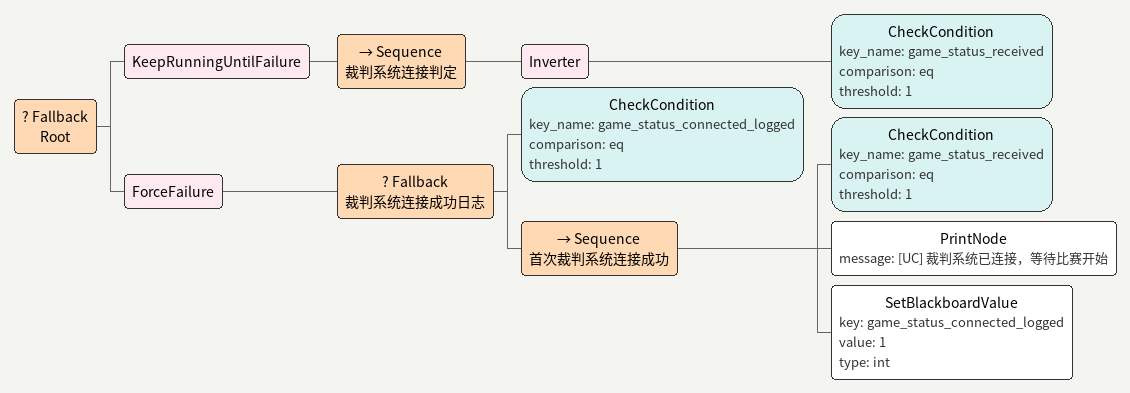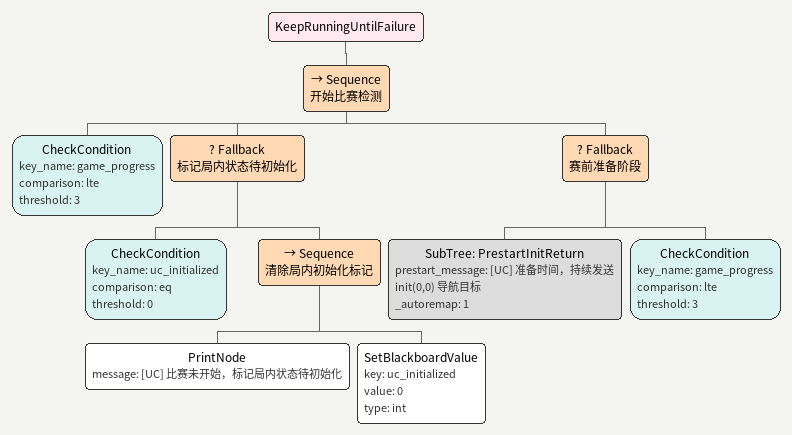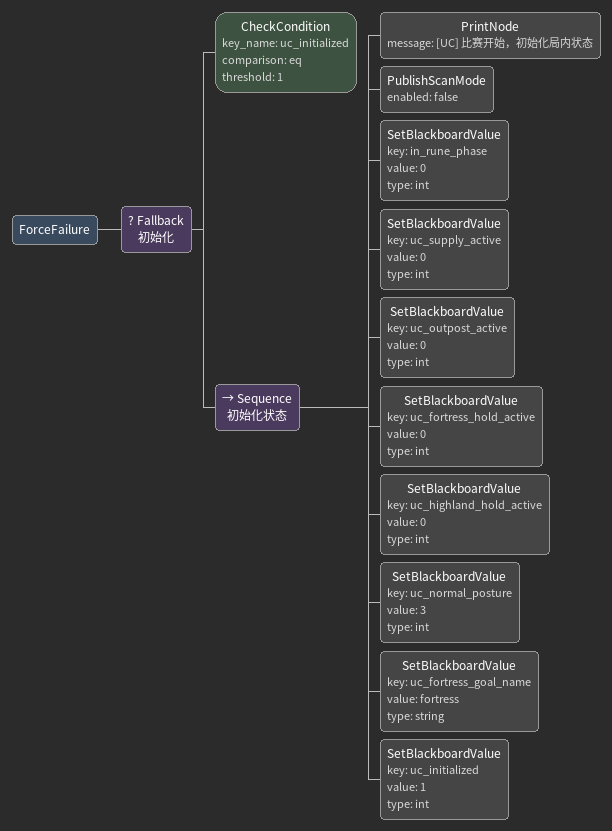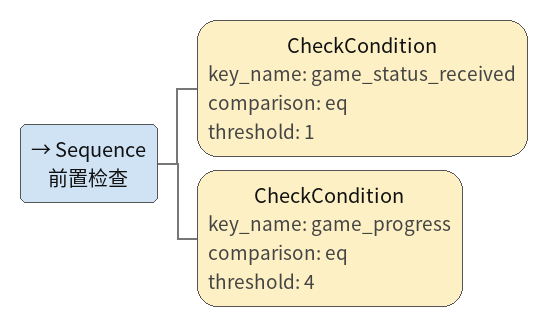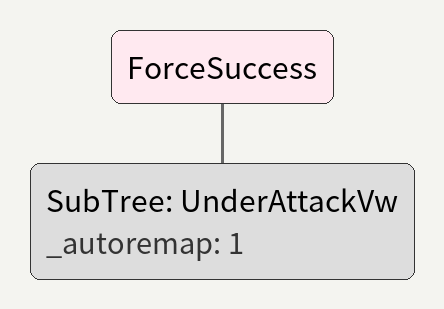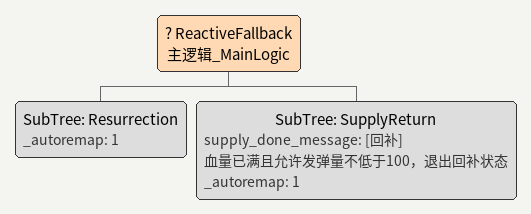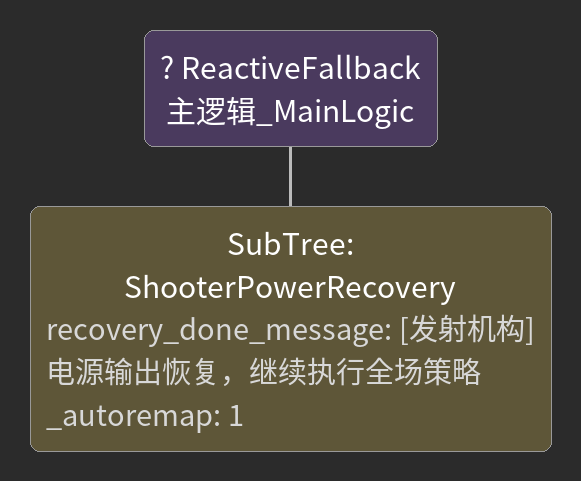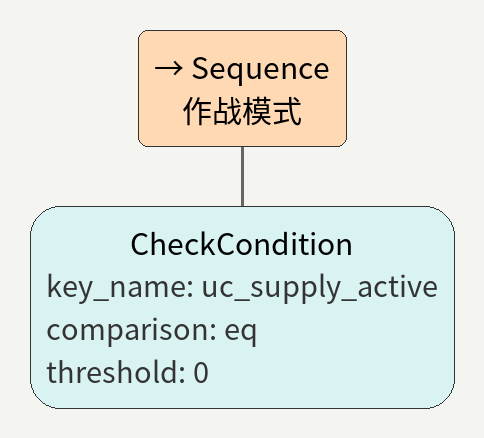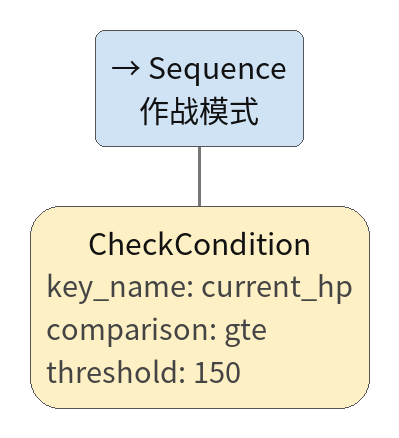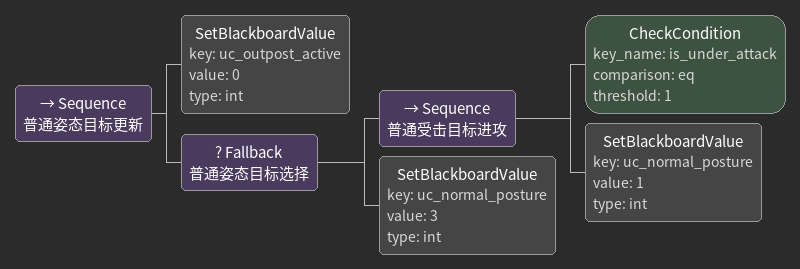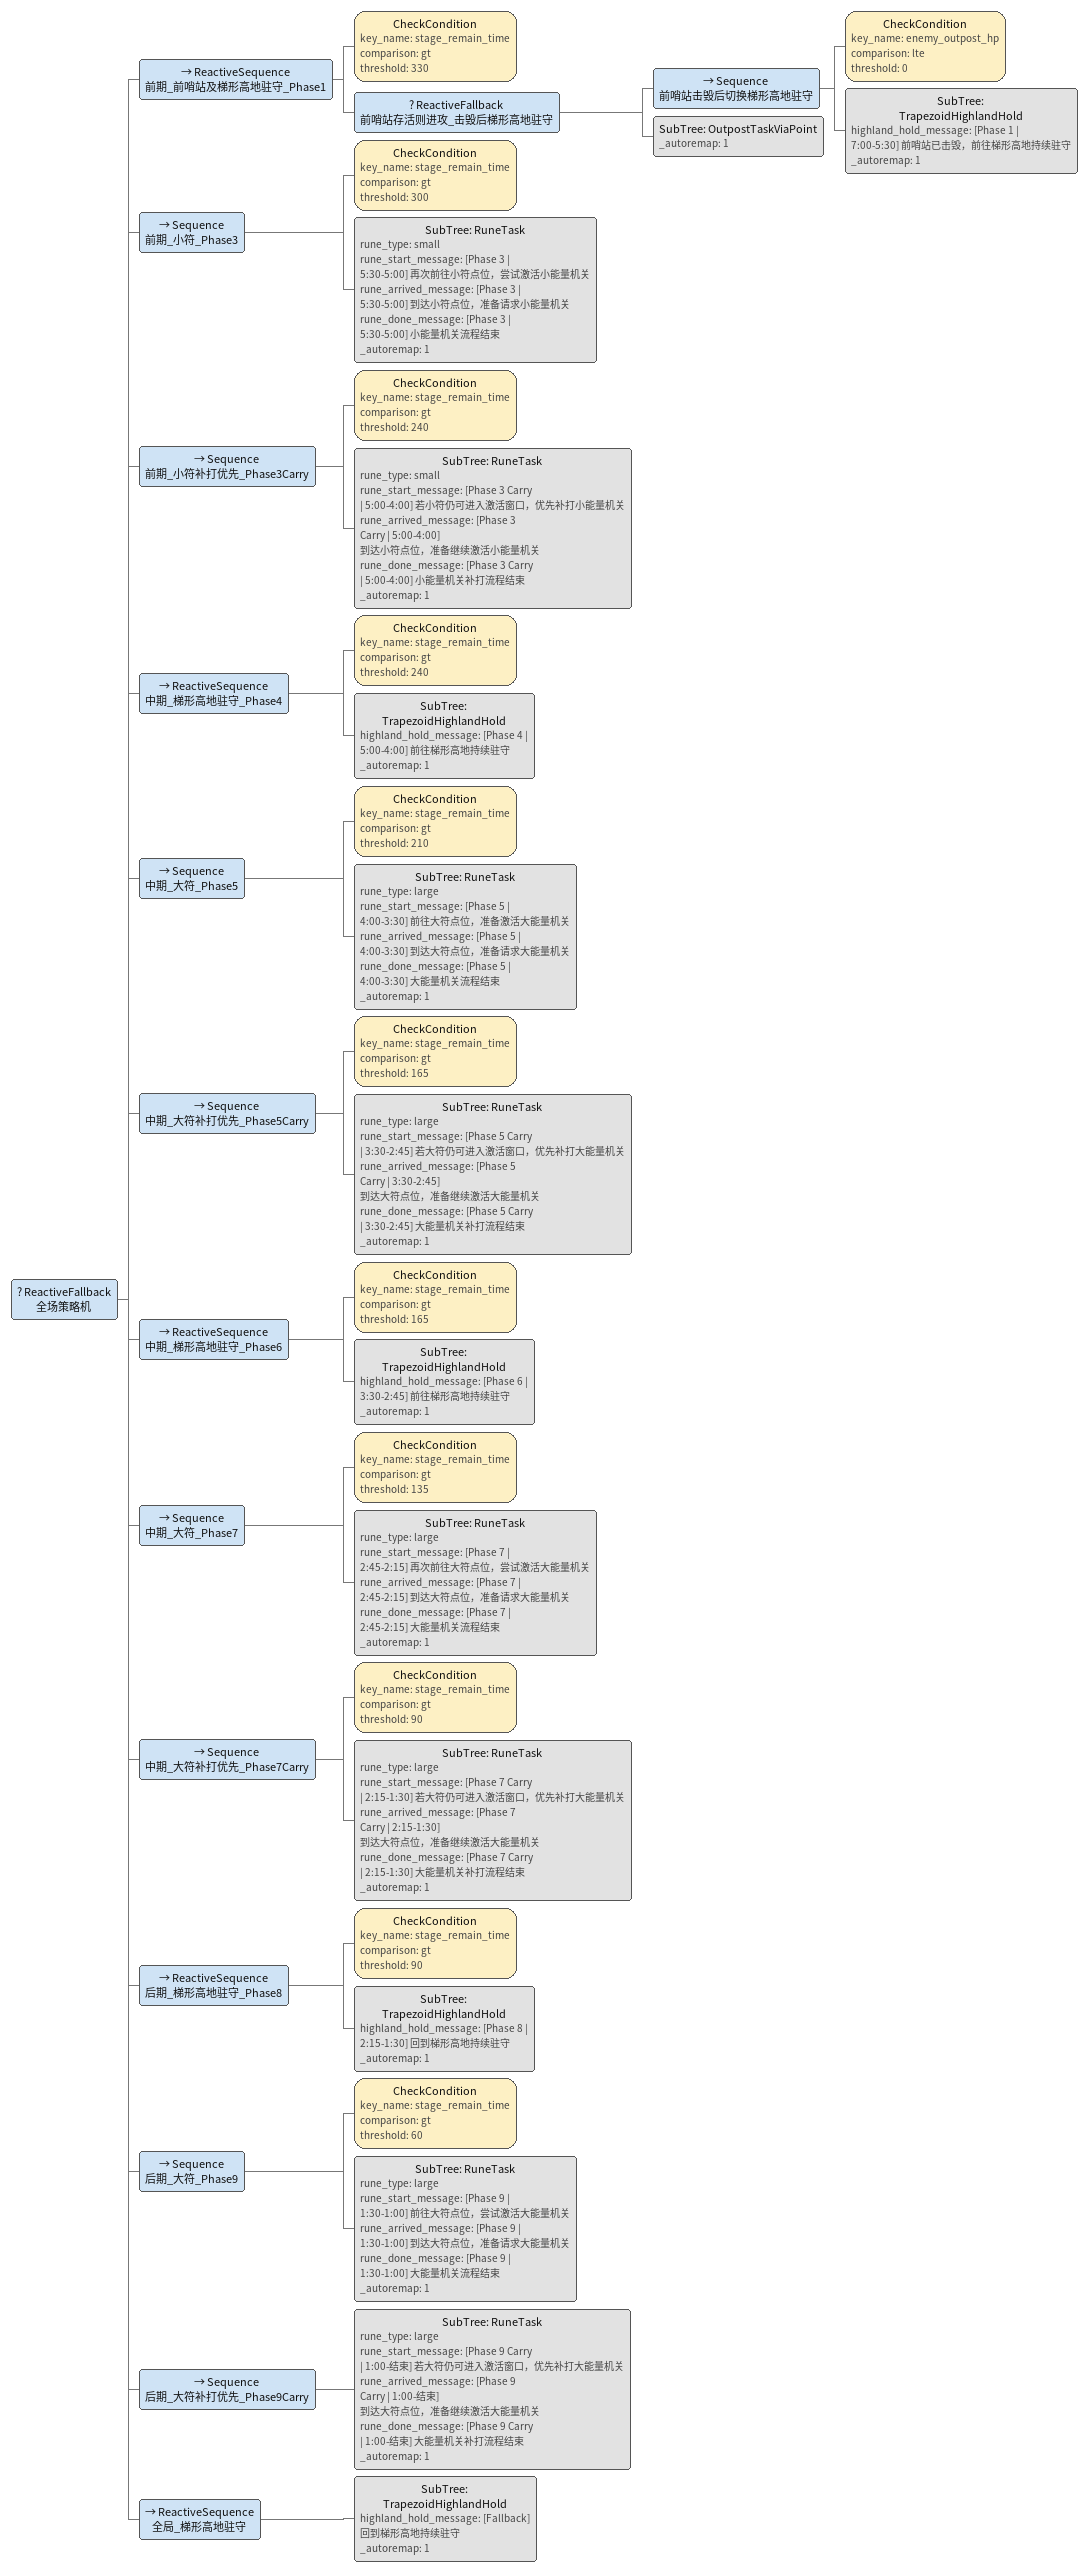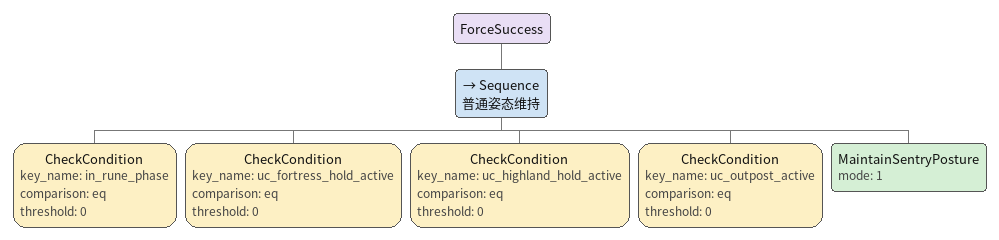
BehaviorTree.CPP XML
<Fallback name="Root">
  <KeepRunningUntilFailure>
    <Sequence name="裁判系统连接判定">
      <Inverter>
        <CheckCondition key_name="game_status_received" comparison="eq" threshold="1"/>
      </Inverter>
    </Sequence>
  </KeepRunningUntilFailure>

  <ForceFailure>
    <Fallback name="裁判系统连接成功日志">
      <CheckCondition key_name="game_status_connected_logged" comparison="eq" threshold="1"/>
      <Sequence name="首次裁判系统连接成功">
        <CheckCondition key_name="game_status_received" comparison="eq" threshold="1"/>
        <PrintNode message="[UC] 裁判系统已连接，等待比赛开始"/>
        <SetBlackboardValue key="game_status_connected_logged" value="1" type="int"/>
      </Sequence>
    </Fallback>
  </ForceFailure>
</Fallback>

<KeepRunningUntilFailure>
  <Sequence name="开始比赛检测">
    <CheckCondition key_name="game_progress" comparison="lte" threshold="3"/>
    <Fallback name="标记局内状态待初始化">
      <CheckCondition key_name="uc_initialized" comparison="eq" threshold="0"/>
      <Sequence name="清除局内初始化标记">
        <PrintNode message="[UC] 比赛未开始，标记局内状态待初始化"/>
        <SetBlackboardValue key="uc_initialized" value="0" type="int"/>
      </Sequence>
    </Fallback>
    <Fallback name="赛前准备阶段">
      <SubTree ID="PrestartInitReturn" prestart_message="[UC] 准备时间，持续发送 init(0,0) 导航目标" _autoremap="1"/>
      <CheckCondition key_name="game_progress" comparison="lte" threshold="3"/>
    </Fallback>
  </Sequence>
</KeepRunningUntilFailure>

<ForceFailure>
  <Fallback name="初始化">
    <CheckCondition key_name="uc_initialized" comparison="eq" threshold="1"/>
    <Sequence name="初始化状态">
      <PrintNode message="[UC] 比赛开始，初始化局内状态"/>
      <PublishScanMode enabled="false"/>
      <SetBlackboardValue key="in_rune_phase" value="0" type="int"/>
      <SetBlackboardValue key="uc_supply_active" value="0" type="int"/>
      <SetBlackboardValue key="uc_outpost_active" value="0" type="int"/>
      <SetBlackboardValue key="uc_fortress_hold_active" value="0" type="int"/>
      <SetBlackboardValue key="uc_highland_hold_active" value="0" type="int"/>
      <SetBlackboardValue key="uc_normal_posture" value="3" type="int"/>
      <SetBlackboardValue key="uc_fortress_goal_name" value="fortress" type="string"/>
      <SetBlackboardValue key="uc_initialized" value="1" type="int"/>
    </Sequence>
  </Fallback>
</ForceFailure>

<Sequence name="前置检查">
  <CheckCondition key_name="game_status_received" comparison="eq" threshold="1"/>
  <CheckCondition key_name="game_progress" comparison="eq" threshold="4"/>
</Sequence>

<ForceSuccess>
  <SubTree ID="UnderAttackVw" _autoremap="1"/>
</ForceSuccess>

<ReactiveFallback name="主逻辑_MainLogic">
  <SubTree ID="Resurrection" _autoremap="1"/>

  <SubTree ID="SupplyReturn" supply_done_message="[回补] 血量已满且允许发弹量不低于100，退出回补状态" _autoremap="1"/>
</ReactiveFallback>

<ReactiveFallback name="主逻辑_MainLogic">
  <SubTree ID="ShooterPowerRecovery" recovery_done_message="[发射机构] 电源输出恢复，继续执行全场策略" _autoremap="1"/>
</ReactiveFallback>

<Sequence name="作战模式">
  <CheckCondition key_name="uc_supply_active" comparison="eq" threshold="0"/>
</Sequence>

<Sequence name="作战模式">
  <CheckCondition key_name="current_hp" comparison="gte" threshold="150"/>
</Sequence>

<Sequence name="普通姿态目标更新">
  <SetBlackboardValue key="uc_outpost_active" value="0" type="int"/>
  <Fallback name="普通姿态目标选择">
    <Sequence name="普通受击目标进攻">
      <CheckCondition key_name="is_under_attack" comparison="eq" threshold="1"/>
      <SetBlackboardValue key="uc_normal_posture" value="1" type="int"/>
    </Sequence>
    <SetBlackboardValue key="uc_normal_posture" value="3" type="int"/>
  </Fallback>
</Sequence>

<ReactiveFallback name="全场策略机">
  <ReactiveSequence name="前期_前哨站及梯形高地驻守_Phase1">
    <CheckCondition key_name="stage_remain_time" comparison="gt" threshold="330"/>
    <ReactiveFallback name="前哨站存活则进攻_击毁后梯形高地驻守">
      <Sequence name="前哨站击毁后切换梯形高地驻守">
        <CheckCondition key_name="enemy_outpost_hp" comparison="lte" threshold="0"/>
        <SubTree ID="TrapezoidHighlandHold" highland_hold_message="[Phase 1 | 7:00-5:30] 前哨站已击毁，前往梯形高地持续驻守" _autoremap="1"/>
      </Sequence>
      <SubTree ID="OutpostTaskViaPoint" _autoremap="1"/>
    </ReactiveFallback>
  </ReactiveSequence>

  <Sequence name="前期_小符_Phase3">
    <CheckCondition key_name="stage_remain_time" comparison="gt" threshold="300"/>
    <SubTree ID="RuneTask" rune_type="small" rune_start_message="[Phase 3 | 5:30-5:00] 再次前往小符点位，尝试激活小能量机关" rune_arrived_message="[Phase 3 | 5:30-5:00] 到达小符点位，准备请求小能量机关" rune_done_message="[Phase 3 | 5:30-5:00] 小能量机关流程结束" _autoremap="1"/>
  </Sequence>

  <Sequence name="前期_小符补打优先_Phase3Carry">
    <CheckCondition key_name="stage_remain_time" comparison="gt" threshold="240"/>
    <SubTree ID="RuneTask" rune_type="small" rune_start_message="[Phase 3 Carry | 5:00-4:00] 若小符仍可进入激活窗口，优先补打小能量机关" rune_arrived_message="[Phase 3 Carry | 5:00-4:00] 到达小符点位，准备继续激活小能量机关" rune_done_message="[Phase 3 Carry | 5:00-4:00] 小能量机关补打流程结束" _autoremap="1"/>
  </Sequence>

  <ReactiveSequence name="中期_梯形高地驻守_Phase4">
    <CheckCondition key_name="stage_remain_time" comparison="gt" threshold="240"/>
    <SubTree ID="TrapezoidHighlandHold" highland_hold_message="[Phase 4 | 5:00-4:00] 前往梯形高地持续驻守" _autoremap="1"/>
  </ReactiveSequence>

  <Sequence name="中期_大符_Phase5">
    <CheckCondition key_name="stage_remain_time" comparison="gt" threshold="210"/>
    <SubTree ID="RuneTask" rune_type="large" rune_start_message="[Phase 5 | 4:00-3:30] 前往大符点位，准备激活大能量机关" rune_arrived_message="[Phase 5 | 4:00-3:30] 到达大符点位，准备请求大能量机关" rune_done_message="[Phase 5 | 4:00-3:30] 大能量机关流程结束" _autoremap="1"/>
  </Sequence>

  <Sequence name="中期_大符补打优先_Phase5Carry">
    <CheckCondition key_name="stage_remain_time" comparison="gt" threshold="165"/>
    <SubTree ID="RuneTask" rune_type="large" rune_start_message="[Phase 5 Carry | 3:30-2:45] 若大符仍可进入激活窗口，优先补打大能量机关" rune_arrived_message="[Phase 5 Carry | 3:30-2:45] 到达大符点位，准备继续激活大能量机关" rune_done_message="[Phase 5 Carry | 3:30-2:45] 大能量机关补打流程结束" _autoremap="1"/>
  </Sequence>

  <ReactiveSequence name="中期_梯形高地驻守_Phase6">
    <CheckCondition key_name="stage_remain_time" comparison="gt" threshold="165"/>
    <SubTree ID="TrapezoidHighlandHold" highland_hold_message="[Phase 6 | 3:30-2:45] 前往梯形高地持续驻守" _autoremap="1"/>
  </ReactiveSequence>

  <Sequence name="中期_大符_Phase7">
    <CheckCondition key_name="stage_remain_time" comparison="gt" threshold="135"/>
    <SubTree ID="RuneTask" rune_type="large" rune_start_message="[Phase 7 | 2:45-2:15] 再次前往大符点位，尝试激活大能量机关" rune_arrived_message="[Phase 7 | 2:45-2:15] 到达大符点位，准备请求大能量机关" rune_done_message="[Phase 7 | 2:45-2:15] 大能量机关流程结束" _autoremap="1"/>
  </Sequence>

  <Sequence name="中期_大符补打优先_Phase7Carry">
    <CheckCondition key_name="stage_remain_time" comparison="gt" threshold="90"/>
    <SubTree ID="RuneTask" rune_type="large" rune_start_message="[Phase 7 Carry | 2:15-1:30] 若大符仍可进入激活窗口，优先补打大能量机关" rune_arrived_message="[Phase 7 Carry | 2:15-1:30] 到达大符点位，准备继续激活大能量机关" rune_done_message="[Phase 7 Carry | 2:15-1:30] 大能量机关补打流程结束" _autoremap="1"/>
  </Sequence>

  <ReactiveSequence name="后期_梯形高地驻守_Phase8">
    <CheckCondition key_name="stage_remain_time" comparison="gt" threshold="90"/>
    <SubTree ID="TrapezoidHighlandHold" highland_hold_message="[Phase 8 | 2:15-1:30] 回到梯形高地持续驻守" _autoremap="1"/>
  </ReactiveSequence>

  <Sequence name="后期_大符_Phase9">
    <CheckCondition key_name="stage_remain_time" comparison="gt" threshold="60"/>
    <SubTree ID="RuneTask" rune_type="large" rune_start_message="[Phase 9 | 1:30-1:00] 前往大符点位，尝试激活大能量机关" rune_arrived_message="[Phase 9 | 1:30-1:00] 到达大符点位，准备请求大能量机关" rune_done_message="[Phase 9 | 1:30-1:00] 大能量机关流程结束" _autoremap="1"/>
  </Sequence>

  <Sequence name="后期_大符补打优先_Phase9Carry">
    <SubTree ID="RuneTask" rune_type="large" rune_start_message="[Phase 9 Carry | 1:00-结束] 若大符仍可进入激活窗口，优先补打大能量机关" rune_arrived_message="[Phase 9 Carry | 1:00-结束] 到达大符点位，准备继续激活大能量机关" rune_done_message="[Phase 9 Carry | 1:00-结束] 大能量机关补打流程结束" _autoremap="1"/>
  </Sequence>

  <ReactiveSequence name="全局_梯形高地驻守">
    <SubTree ID="TrapezoidHighlandHold" highland_hold_message="[Fallback] 回到梯形高地持续驻守" _autoremap="1"/>
  </ReactiveSequence>
</ReactiveFallback>

<ForceSuccess>
  <Sequence name="普通姿态维持">
    <CheckCondition key_name="in_rune_phase" comparison="eq" threshold="0"/>
    <CheckCondition key_name="uc_fortress_hold_active" comparison="eq" threshold="0"/>
    <CheckCondition key_name="uc_highland_hold_active" comparison="eq" threshold="0"/>
    <CheckCondition key_name="uc_outpost_active" comparison="eq" threshold="0"/>
    <MaintainSentryPosture mode="1"/>
  </Sequence>
</ForceSuccess>
